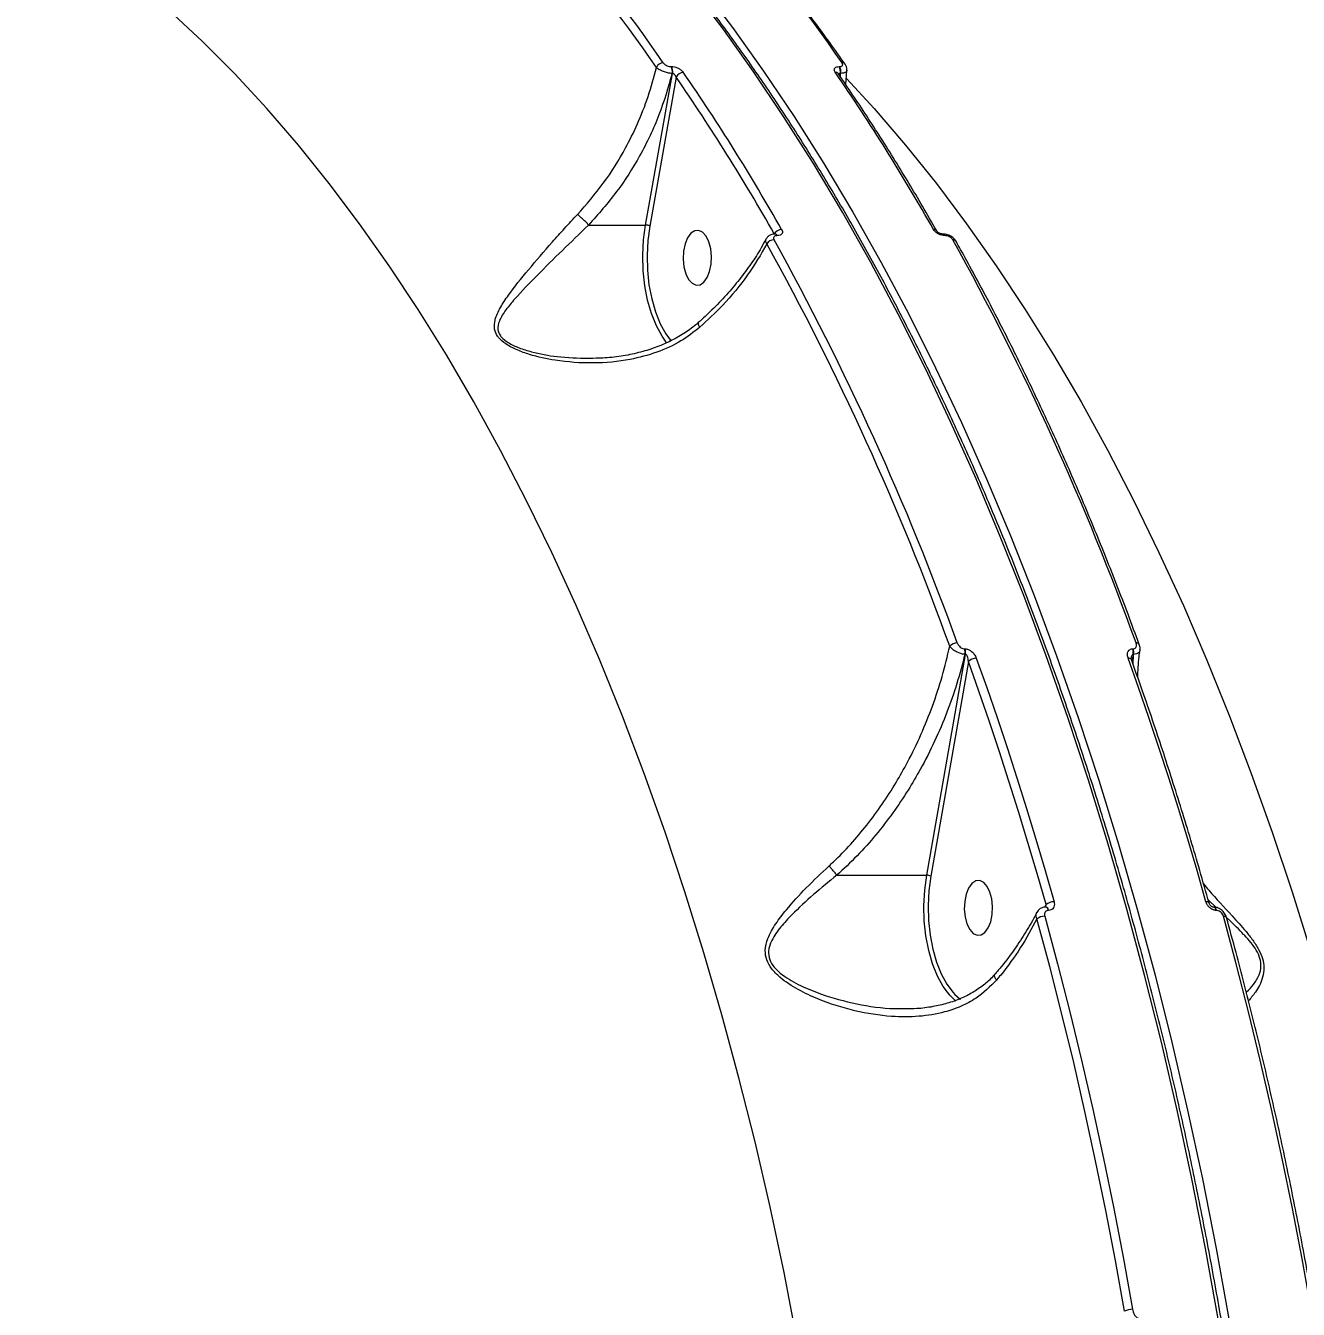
# Model space of a CAD drawing. Header units: millimetres. Extents: x -8327 to 9087, y -6583 to 5996.
# Drawn here: x 4503.7 to 4711.9, y 362.2 to 572.3 of the extents above; entities that cross this region are included whole.
import ezdxf

# ---------------------------------------------------------------- set-up
doc = ezdxf.new("R2010")
doc.units = ezdxf.units.MM
doc.layers.add('DIKOM_ОБЪЕКТ', color=7, linetype='Continuous')
doc.layers.add('DIKOM_РАЗМЕР_ОБЪЕКТА', color=7, linetype='Continuous')
doc.styles.add('style1', font='arial.ttf', dxfattribs={"width": 0.8})
doc.dimstyles.new('1-50', dxfattribs={"dimtxt": 300, "dimasz": 200, "dimexe": 100, "dimexo": 0, "dimgap": 100, "dimtad": 1, "dimtxsty": 'style1', "dimcen": 200, "dimclrd": 7, "dimclre": 7, "dimclrt": 7, "dimadec": 1, "dimazin": 2, "dimtfac": 1, "dimtmove": 0, "dimatfit": 2, "dimfxl": 0, "dimlwd": 25, "dimlwe": 18, "dimarcsym": 0})

# ---------------------------------------------------------------- blocks, each defined once
blk = doc.blocks.new('*D9')
at = {"layer": 'Defpoints', "color": 0, "transparency": 16777216}
for p in [(7087.37, 843.9), (-4957.59, 227.93), (7087.37, -4838.64)]:
    blk.add_point(p, dxfattribs=at)
at = {"layer": 'DIKOM_РАЗМЕР_ОБЪЕКТА', "color": 7, "lineweight": 18, "transparency": 16777216}
for p, q in [((7087.37, 843.9), (7087.37, -4938.64)), ((-4957.59, 227.93), (-4957.59, -4938.64))]:
    blk.add_line(p, q, dxfattribs=at)
at = {"layer": 'DIKOM_РАЗМЕР_ОБЪЕКТА', "color": 7, "lineweight": 25, "transparency": 16777216}
blk.add_line((-4757.59, -4838.64), (6887.37, -4838.64), dxfattribs=at)
at = {"layer": 'DIKOM_РАЗМЕР_ОБЪЕКТА', "color": 7, "transparency": 16777216}
for points in [[(-4757.59, -4805.31), (-4757.59, -4871.97), (-4957.59, -4838.64)], [(6887.37, -4805.31), (6887.37, -4871.97), (7087.37, -4838.64)]]:
    blk.add_solid(points, dxfattribs=at)
at = {"layer": 'DIKOM_РАЗМЕР_ОБЪЕКТА', "color": 7, "transparency": 16777216, "insert": (4098.94, -4585.47), "char_height": 300, "attachment_point": 5, "style": 'style1'}
blk.add_mtext('12040', dxfattribs=at)

msp = doc.modelspace()

# ---------------------------------------------------------------- linework, layer by layer
at = {"layer": 'DIKOM_ОБЪЕКТ', "color": 7, "linetype": 'Continuous', "lineweight": 15}
for p, q in [((4609.254, 565.63), (4609.322, 565.63)), ((4636.751, 565.63), (4636.82, 565.63)), ((4605.095, 539.699), (4609.503, 564.5)), ((4610.095, 563.888), (4605.767, 539.537)), ((4609.503, 564.5), (4609.434, 564.5)), ((4636.932, 564.5), (4636.863, 564.114)), ((4637, 564.5), (4636.932, 564.5)), ((4636.981, 563.939), (4637, 564.5)), ((4637.847, 562.65), (4638.02, 565.016)), ((4595.762, 539.699), (4605.095, 539.699)), ((4626.293, 538.219), (4626.246, 538.219)), ((4626.641, 537.957), (4626.594, 537.957)), ((4653.77, 538.219), (4653.723, 538.219)), ((4654.117, 537.957), (4654.07, 537.957)), ((4595.739, 517.905), (4595.95, 517.894)), ((4651.085, 433.281), (4657.427, 469.436)), ((4657.271, 470.335), (4657.36, 470.335)), ((4657.427, 469.436), (4657.338, 469.436)), ((4684.577, 468.57), (4684.574, 468.579)), ((4684.856, 469.436), (4684.662, 468.33)), ((4684.789, 470.335), (4684.878, 470.335)), ((4684.847, 467.81), (4684.945, 469.436)), ((4684.945, 469.436), (4684.856, 469.436)), ((4657.918, 468.24), (4651.757, 433.119)), ((4636.376, 433.281), (4651.085, 433.281)), ((4698.461, 428.003), (4697.142, 429.271)), ((4670.431, 428.052), (4670.616, 428.472)), ((4670.582, 428.059), (4670.554, 428.059)), ((4671.035, 427.534), (4671.007, 427.534)), ((4698.039, 428.059), (4698.011, 428.059)), ((4698.492, 427.534), (4698.464, 427.534))]:
    msp.add_line(p, q, dxfattribs=at)
at = {"layer": 'DIKOM_ОБЪЕКТ', "color": 7, "linetype": 'Continuous', "lineweight": 15, "flags": 128}
for points in [[(4698.79, 360.698), (4696.719, 372.205), (4694.477, 383.59), (4692.067, 394.844), (4689.488, 405.958), (4686.745, 416.922), (4683.839, 427.726), (4680.773, 438.362), (4677.549, 448.821), (4674.17, 459.094), (4670.639, 469.173), (4666.959, 479.048), (4663.133, 488.711), (4659.164, 498.155), (4655.055, 507.371), (4650.811, 516.352), (4646.434, 525.09), (4641.928, 533.578), (4637.298, 541.809), (4632.546, 549.775), (4627.677, 557.469), (4622.696, 564.887), (4617.605, 572.02), (4612.41, 578.864)], [(4614.125, 578.864), (4619.32, 572.02), (4624.41, 564.887), (4629.392, 557.469), (4634.261, 549.775), (4639.012, 541.809), (4643.643, 533.578), (4648.148, 525.09), (4652.525, 516.352), (4656.77, 507.371), (4660.878, 498.155), (4664.847, 488.711), (4668.673, 479.048), (4672.353, 469.173), (4675.884, 459.094), (4679.263, 448.821), (4682.487, 438.362), (4685.553, 427.726), (4688.459, 416.922), (4691.203, 405.958), (4693.781, 394.844), (4696.192, 383.59), (4698.434, 372.205), (4700.504, 360.698)], [(4629.86, 357.348), (4627.741, 368.249), (4625.452, 379.02), (4622.995, 389.65), (4620.371, 400.129), (4617.585, 410.449), (4614.638, 420.598), (4611.532, 430.568), (4608.272, 440.35), (4604.859, 449.934), (4601.297, 459.311), (4597.59, 468.474), (4593.741, 477.412), (4589.753, 486.118), (4585.63, 494.584), (4581.375, 502.803), (4576.994, 510.765), (4572.49, 518.464), (4567.867, 525.893), (4563.13, 533.045), (4558.282, 539.912), (4553.328, 546.49), (4548.274, 552.771), (4543.123, 558.75), (4537.881, 564.421), (4532.552, 569.78), (4527.142, 574.82)], [(4637.941, 563.673), (4642.469, 558.75), (4647.62, 552.771), (4652.674, 546.49), (4657.627, 539.912), (4662.475, 533.045), (4667.213, 525.893), (4671.836, 518.464), (4676.34, 510.765), (4680.721, 502.803), (4684.975, 494.584), (4689.098, 486.118), (4693.086, 477.412), (4696.936, 468.474), (4700.643, 459.311), (4704.205, 449.934), (4707.617, 440.35), (4710.878, 430.568), (4713.983, 420.598)], [(4608.476, 520.545), (4607.812, 521.482), (4606.864, 523.207), (4606.063, 525.194), (4605.426, 527.394), (4604.971, 529.757), (4604.706, 532.227), (4604.638, 534.746), (4604.768, 537.257), (4605.095, 539.699)], [(4605.767, 539.537), (4605.45, 537.169), (4605.324, 534.734), (4605.389, 532.291), (4605.646, 529.896), (4606.089, 527.605), (4606.705, 525.471), (4607.482, 523.546), (4608.401, 521.872), (4609.283, 520.673)], [(4615.569, 532.096), (4615.814, 533.285), (4615.877, 534.56), (4615.752, 535.818), (4615.45, 536.956), (4614.995, 537.884), (4614.423, 538.524), (4613.782, 538.826), (4613.123, 538.765), (4612.5, 538.346), (4611.962, 537.603), (4611.555, 536.596), (4611.31, 535.407), (4611.247, 534.132), (4611.372, 532.874), (4611.674, 531.736), (4612.129, 530.809), (4612.701, 530.169), (4613.342, 529.867), (4614, 529.928), (4614.624, 530.347), (4615.161, 531.089), (4615.569, 532.096)], [(4659.197, 468.814), (4660.912, 463.985), (4662.593, 459.111), (4664.238, 454.191), (4665.848, 449.227), (4667.421, 444.22), (4668.959, 439.171), (4670.46, 434.081), (4671.925, 428.95)], [(4696.783, 428.95), (4695.318, 434.081), (4693.817, 439.171), (4692.279, 444.22), (4690.705, 449.227), (4689.096, 454.191), (4687.451, 459.111), (4685.77, 463.985), (4684.055, 468.814)], [(4670.616, 428.472), (4669.155, 433.59), (4667.657, 438.668), (4666.123, 443.705), (4664.553, 448.7), (4662.947, 453.652), (4661.306, 458.56), (4659.629, 463.423), (4657.918, 468.24)], [(4654.466, 414.127), (4653.802, 415.064), (4652.854, 416.79), (4652.053, 418.776), (4651.417, 420.976), (4650.961, 423.339), (4650.696, 425.809), (4650.628, 428.329), (4650.759, 430.839), (4651.085, 433.281)], [(4651.757, 433.119), (4651.441, 430.751), (4651.314, 428.317), (4651.38, 425.874), (4651.637, 423.478), (4652.079, 421.187), (4652.696, 419.054), (4653.473, 417.128), (4654.392, 415.455), (4655.431, 414.073), (4655.707, 413.777)], [(4661.559, 425.679), (4661.805, 426.868), (4661.867, 428.143), (4661.743, 429.4), (4661.44, 430.539), (4660.985, 431.466), (4660.414, 432.106), (4659.773, 432.408), (4659.114, 432.347), (4658.49, 431.928), (4657.953, 431.185), (4657.545, 430.178), (4657.3, 428.989), (4657.237, 427.714), (4657.362, 426.457), (4657.664, 425.318), (4658.12, 424.391), (4658.691, 423.751), (4659.332, 423.449), (4659.991, 423.51), (4660.614, 423.929), (4661.152, 424.672), (4661.559, 425.679)], [(4670.396, 426.562), (4672.491, 418.789), (4674.503, 410.932), (4676.429, 402.996), (4678.269, 394.984), (4680.023, 386.898), (4681.69, 378.743), (4683.268, 370.523), (4684.758, 362.24)], [(4714.004, 362.24), (4712.515, 370.523), (4710.936, 378.743), (4709.27, 386.898), (4707.516, 394.984), (4705.675, 402.996), (4703.749, 410.932), (4701.738, 418.789), (4699.643, 426.562)], [(4700.153, 426.355), (4700.148, 426.369), (4700.105, 426.435), (4700.029, 426.489), (4699.925, 426.529), (4699.794, 426.553), (4699.643, 426.562)], [(4683.451, 361.944), (4681.964, 370.208), (4680.389, 378.411), (4678.727, 386.547), (4676.977, 394.615), (4675.14, 402.61), (4673.218, 410.528), (4671.211, 418.367), (4669.121, 426.123)], [(4655.855, 412.698), (4654.875, 413.639), (4654.466, 414.127)], [(4655.707, 413.777), (4656.567, 413.015), (4656.607, 412.985)]]:
    msp.add_lwpolyline(points, dxfattribs=at)
at = {"layer": 'DIKOM_ОБЪЕКТ', "color": 7, "linetype": 'Continuous', "lineweight": 15}
for centre, radius, start, end in [((4405.049, 427.031), 244.736, 34.4552, 49.01533), ((4405.735, 427.468), 245.283, 34.45535, 49.01513), ((4434.982, 427.468), 245.283, 34.45535, 49.01513), ((4608.046, 564.912), 1.33, 92.49631, 154.04717), ((4607.855, 564.827), 1.613, 348.29011, 29.85461), ((4607.924, 564.827), 1.612, 348.29216, 29.87614), ((4635.353, 564.827), 1.612, 348.29216, 29.87614), ((4635.42, 564.827), 1.614, 348.31462, 29.85368), ((4637.273, 565.641), 0.6, 37.78965, 93.72609), ((4611.313, 563.365), 1.326, 92.32021, 156.75852), ((4327.935, 369.48), 342.649, 29.50393, 34.56685), ((4328.38, 369.788), 343.522, 29.50447, 34.56658), ((4636.155, 564.087), 0.604, 37.75549, 93.50465), ((4353.346, 369.859), 343.393, 29.50314, 34.56714), ((4605.11, 538.289), 1.41, 62.23419, 90.62296), ((4627.394, 537.558), 1.413, 91.6119, 151.60975), ((4626.199, 537.794), 0.427, 22.38389, 83.63776), ((4626.248, 537.796), 0.424, 22.25136, 84.56873), ((4652.263, 538.401), 0.571, 34.3305, 95.22077), ((4653.677, 537.796), 0.425, 22.31797, 84.57622), ((4653.721, 537.793), 0.429, 22.44857, 82.74664), ((4626.16, 535.842), 1.437, 91.83105, 148.36256), ((4228.172, 316.562), 453.692, 19.86968, 29.0114), ((4228.501, 316.772), 454.664, 19.86927, 29.01162), ((4655.412, 536.708), 0.572, 34.31566, 95.14904), ((4257.747, 316.772), 454.664, 19.86927, 29.01162), ((4656.117, 469.549), 1.752, 90.60611, 136.09955), ((4685.422, 470.78), 0.527, 32.82167, 98.34494), ((4655.558, 469.755), 1.808, 349.81778, 18.70088), ((4655.648, 469.756), 1.807, 349.79171, 18.69674), ((4659.202, 467.088), 1.725, 90.19041, 138.12199), ((4684.135, 468.3), 0.52, 32.54008, 98.86), ((4683.078, 469.756), 1.807, 349.79171, 18.69674), ((4683.165, 469.755), 1.808, 349.81778, 18.70088), ((4651.1, 431.87), 1.411, 62.24583, 90.61132), ((4671.914, 426.949), 2.001, 89.69303, 130.46489), ((4696.876, 428.448), 0.511, 35.12275, 100.49486), ((4670.399, 424.478), 2.084, 90.08075, 127.84929), ((4670.412, 427.479), 0.597, 5.26361, 76.10171), ((4670.446, 427.482), 0.591, 5.04334, 77.36813), ((4697.876, 427.482), 0.59, 5.02371, 77.50554), ((4697.897, 427.478), 0.598, 5.3105, 75.81487), ((4684.744, 359.27), 2.97, 89.73259, 115.81857)]:
    msp.add_arc(centre, radius, start, end, dxfattribs=at)
for points, knots in [([(4710.367, 228.93), (4710.36, 230.95), (4710.34, 236.81), (4710.182, 246.505), (4709.84, 258.003), (4709.333, 269.48), (4708.664, 280.925), (4707.834, 292.33), (4706.843, 303.687), (4705.692, 314.986), (4704.382, 326.221), (4702.912, 337.382), (4701.286, 348.46), (4699.504, 359.448), (4697.567, 370.337), (4695.477, 381.119), (4693.235, 391.787), (4690.843, 402.331), (4688.302, 412.744), (4685.615, 423.018), (4682.784, 433.146), (4679.81, 443.12), (4676.697, 452.932), (4673.446, 462.575), (4670.059, 472.042), (4666.539, 481.325), (4662.889, 490.418), (4659.112, 499.314), (4655.21, 508.007), (4651.186, 516.488), (4647.042, 524.753), (4642.784, 532.796), (4638.412, 540.609), (4633.932, 548.187), (4629.344, 555.524), (4624.655, 562.615), (4619.866, 569.455), (4614.981, 576.037), (4610.005, 582.358), (4604.94, 588.413), (4599.79, 594.196), (4594.56, 599.703), (4589.253, 604.93), (4583.874, 609.874), (4578.426, 614.529), (4572.913, 618.894), (4567.34, 622.963), (4561.711, 626.734), (4556.031, 630.209), (4550.301, 633.361), (4545.683, 635.7), (4542.962, 636.877), (4542.179, 637.215)], [0, 0, 0, 0, 0.010755, 0.031188, 0.0516215, 0.072055, 0.0924886, 0.1129222, 0.1333561, 0.15379, 0.1742241, 0.1946586, 0.2150931, 0.2355279, 0.2559631, 0.2763985, 0.2968344, 0.3172704, 0.337707, 0.358144, 0.3785814, 0.3990193, 0.4194576, 0.4398965, 0.460336, 0.480776, 0.5012165, 0.5216576, 0.5420995, 0.5625418, 0.5829848, 0.6034283, 0.6238724, 0.644317, 0.6647621, 0.6852074, 0.705653, 0.7260987, 0.7465444, 0.7669897, 0.7874344, 0.807878, 0.8283206, 0.8487614, 0.8692003, 0.8896364, 0.9100693, 0.9304985, 0.9509233, 0.9713432, 0.9917581, 1, 1, 1, 1]), ([(4637.748, 566.008), (4636.905, 567.201), (4634.462, 570.66), (4630.343, 576.189), (4625.365, 582.506), (4620.298, 588.554), (4615.147, 594.33), (4609.915, 599.832), (4604.606, 605.049), (4600.057, 609.234), (4597.268, 611.635), (4596.294, 612.473)], [0, 0, 0, 0, 0.0652733, 0.1892967, 0.3133244, 0.4373493, 0.5613707, 0.6853862, 0.8093934, 0.9333913, 1, 1, 1, 1]), ([(4593.941, 541.418), (4595.398, 543.086), (4598.349, 546.465), (4601.492, 551.538), (4603.86, 556.335), (4605.603, 560.742), (4606.433, 563.903), (4606.85, 565.493)], [0, 0, 0, 0, 0.23988096, 0.48587564, 0.63942385, 0.81854885, 1, 1, 1, 1]), ([(4609.434, 564.5), (4609.332, 564.507), (4609.038, 564.527), (4608.484, 564.642), (4607.83, 564.866), (4607.235, 565.165), (4606.978, 565.384), (4606.85, 565.493)], [0, 0, 0, 0, 0.1131191, 0.3259289, 0.5480078, 0.7754116, 1, 1, 1, 1]), ([(4607.988, 566.24), (4608.048, 566.169), (4608.167, 566.026), (4608.455, 565.837), (4608.777, 565.701), (4609.054, 565.638), (4609.202, 565.632), (4609.254, 565.63)], [0, 0, 0, 0, 0.2288096, 0.4578238, 0.6785157, 0.8883463, 1, 1, 1, 1]), ([(4609.322, 565.63), (4609.398, 565.627), (4609.625, 565.619), (4610.05, 565.522), (4610.545, 565.31), (4610.986, 565.02), (4611.169, 564.8), (4611.26, 564.69)], [0, 0, 0, 0, 0.10828968, 0.32046516, 0.54306674, 0.77158508, 1, 1, 1, 1]), ([(4636.118, 564.69), (4636.069, 564.774), (4635.959, 564.961), (4635.949, 565.227), (4636.084, 565.451), (4636.353, 565.601), (4636.618, 565.621), (4636.751, 565.63)], [0, 0, 0, 0, 0.1741947, 0.3895815, 0.5958193, 0.797862, 1, 1, 1, 1]), ([(4636.82, 565.63), (4636.907, 565.636), (4637.083, 565.649), (4637.26, 565.748), (4637.347, 565.894), (4637.338, 566.066), (4637.266, 566.186), (4637.234, 566.24)], [0, 0, 0, 0, 0.2038859, 0.4080332, 0.6135032, 0.8265791, 1, 1, 1, 1]), ([(4638.004, 565.021), (4638.015, 565.065), (4638.062, 565.257), (4637.96, 565.605), (4637.858, 565.893), (4637.747, 566.008), (4637.746, 566.01)], [0, 0, 0, 0, 0.1286484, 0.5490312, 0.995126, 1, 1, 1, 1]), ([(4609.434, 564.5), (4608.781, 562.225), (4607.457, 557.616), (4604.312, 551.107), (4600.465, 544.988), (4597.343, 541.476), (4595.762, 539.699)], [0, 0, 0, 0, 0.25165054, 0.50985875, 0.75187126, 1, 1, 1, 1]), ([(4610.095, 563.888), (4610.071, 563.959), (4610.025, 564.098), (4609.898, 564.284), (4609.757, 564.416), (4609.645, 564.472), (4609.566, 564.496), (4609.528, 564.498), (4609.503, 564.5)], [0, 0, 0, 0, 0.2554207, 0.49897749, 0.71680065, 0.86162572, 0.90708995, 1, 1, 1, 1]), ([(4636.638, 564.451), (4636.633, 564.459), (4636.625, 564.47), (4636.628, 564.464), (4636.628, 564.462)], [0, 0, 0, 0, 0.6754498, 1, 1, 1, 1]), ([(4652.735, 538.723), (4651.96, 540.076), (4649.713, 544.001), (4645.909, 550.314), (4641.322, 557.56), (4638.188, 562.17), (4636.633, 564.457)], [0, 0, 0, 0, 0.1498885, 0.4347114, 0.7195436, 1, 1, 1, 1]), ([(4636.932, 564.5), (4636.894, 564.496), (4636.848, 564.491), (4636.77, 564.451), (4636.736, 564.411), (4636.707, 564.377)], [0, 0, 0, 0, 0.3987998, 0.48382, 1, 1, 1, 1]), ([(4638.008, 565.016), (4638.011, 564.998), (4638.029, 564.887), (4637.866, 564.723), (4637.53, 564.551), (4637.177, 564.517), (4637, 564.5)], [0, 0, 0, 0, 0.0596544, 0.3723132, 0.6858856, 1, 1, 1, 1]), ([(4613.976, 522.964), (4612.967, 522.179), (4610.8, 520.494), (4606.908, 518.76), (4602.096, 517.464), (4596.48, 516.953), (4590.913, 517.351), (4586.745, 518.255), (4584.036, 519.213), (4582.253, 520.12), (4581.261, 520.971), (4580.649, 521.79), (4580.244, 522.783), (4580.426, 524.385), (4581.298, 526.216), (4583.074, 528.885), (4585.886, 532.377), (4589.089, 536.087), (4591.829, 539.149), (4593.235, 540.659), (4593.941, 541.418)], [0, 0, 0, 0, 0.05905556, 0.12677108, 0.19653051, 0.28999651, 0.38619507, 0.45277154, 0.48643344, 0.52090736, 0.54891459, 0.55425123, 0.58004836, 0.61521268, 0.66173668, 0.70949543, 0.80614183, 0.90560652, 0.95255529, 1, 1, 1, 1]), ([(4595.76, 539.7), (4595.628, 539.846), (4595.364, 540.138), (4594.873, 540.62), (4594.435, 541.016), (4594.127, 541.274), (4593.988, 541.381), (4593.941, 541.418)], [0, 0, 0, 0, 0.248795, 0.497589, 0.7463826, 0.9126944, 1, 1, 1, 1]), ([(4595.76, 539.7), (4595.76, 539.699), (4594.315, 538.254), (4591.363, 535.5), (4587.297, 531.425), (4584.223, 528.278), (4582.184, 525.828), (4581.141, 524.195), (4580.801, 522.734), (4581.134, 521.829), (4581.697, 521.098), (4582.656, 520.342), (4584.395, 519.556), (4587.075, 518.734), (4590.88, 518.003), (4594.022, 517.94), (4595.739, 517.905)], [0, 0, 0, 0, 0.0000229, 0.1388319, 0.2813254, 0.4275296, 0.4947213, 0.5630267, 0.6112723, 0.6455618, 0.6526448, 0.6903088, 0.7374433, 0.7864468, 0.8832958, 1, 1, 1, 1]), ([(4595.762, 539.699), (4595.762, 539.699), (4595.761, 539.699), (4595.761, 539.699), (4595.76, 539.7), (4595.76, 539.7)], [0, 0, 0, 0, 0.46079085, 0.85320709, 1, 1, 1, 1]), ([(4626.247, 538.219), (4626.247, 538.219), (4626.028, 538.237), (4625.625, 538.145), (4625.122, 537.873), (4624.934, 537.58), (4624.846, 537.444)], [0, 0, 0, 0, 0.00042318, 0.38826067, 0.7151601, 1, 1, 1, 1]), ([(4626.594, 537.957), (4626.532, 537.954), (4626.376, 537.945), (4626.18, 537.864), (4626.048, 537.71), (4626.014, 537.507), (4626.081, 537.354), (4626.114, 537.278)], [0, 0, 0, 0, 0.1422353, 0.3570721, 0.5716149, 0.7857363, 1, 1, 1, 1]), ([(4626.375, 538.226), (4626.372, 538.224), (4626.368, 538.221), (4626.311, 538.221), (4626.289, 538.221)], [0, 0, 0, 0, 0.6167226, 1, 1, 1, 1]), ([(4627.354, 538.97), (4627.404, 538.856), (4627.505, 538.629), (4627.454, 538.325), (4627.258, 538.096), (4626.964, 537.974), (4626.733, 537.962), (4626.641, 537.957)], [0, 0, 0, 0, 0.215037, 0.4299749, 0.6446797, 0.8591782, 1, 1, 1, 1]), ([(4654.07, 537.957), (4653.973, 537.962), (4653.727, 537.974), (4653.297, 538.096), (4652.841, 538.325), (4652.448, 538.629), (4652.29, 538.856), (4652.212, 538.97)], [0, 0, 0, 0, 0.1407725, 0.3553358, 0.5700365, 0.7849352, 1, 1, 1, 1]), ([(4653.718, 538.221), (4653.695, 538.221), (4653.638, 538.221), (4653.485, 538.247), (4653.288, 538.311), (4653.076, 538.414), (4652.9, 538.538), (4652.792, 538.642), (4652.742, 538.71), (4652.739, 538.716), (4652.739, 538.718)], [0, 0, 0, 0, 0.088766, 0.2207672, 0.3688176, 0.53259, 0.6971233, 0.8338135, 0.957679, 1, 1, 1, 1]), ([(4655.869, 537.024), (4655.842, 537.081), (4655.726, 537.323), (4655.337, 537.691), (4654.704, 538.056), (4654.134, 538.237), (4653.831, 538.204), (4653.775, 538.198)], [0, 0, 0, 0, 0.0780336, 0.3328849, 0.6248191, 0.9304011, 1, 1, 1, 1]), ([(4655.36, 537.278), (4655.308, 537.354), (4655.204, 537.507), (4654.941, 537.71), (4654.637, 537.864), (4654.348, 537.945), (4654.183, 537.954), (4654.117, 537.957)], [0, 0, 0, 0, 0.21422983, 0.4283988, 0.64293331, 0.85768018, 1, 1, 1, 1]), ([(4624.794, 537.45), (4624.539, 536.959), (4623.828, 535.596), (4622.38, 533.367), (4620.485, 530.783), (4618.336, 528.246), (4616.088, 525.874), (4614.469, 524.409), (4613.713, 523.726)], [0, 0, 0, 0, 0.1021448, 0.2839122, 0.4672774, 0.6520027, 0.8376701, 1, 1, 1, 1]), ([(4624.936, 536.595), (4623.946, 534.893), (4621.938, 531.442), (4618.129, 526.847), (4615.23, 524.136), (4613.976, 522.964)], [0, 0, 0, 0, 0.3558605, 0.721485, 1, 1, 1, 1]), ([(4624.936, 536.595), (4624.872, 536.742), (4624.744, 537.034), (4624.742, 537.323), (4624.83, 537.421), (4624.834, 537.425)], [0, 0, 0, 0, 0.4896388, 0.9789727, 1, 1, 1, 1]), ([(4685.864, 471.065), (4685.257, 472.708), (4683.496, 477.472), (4680.481, 485.216), (4676.778, 494.228), (4672.947, 503.038), (4668.992, 511.642), (4664.917, 520.032), (4660.798, 528.059), (4657.761, 533.675), (4656.133, 536.587), (4655.884, 537.031)], [0, 0, 0, 0, 0.0688405, 0.199647, 0.3304594, 0.4612759, 0.5920962, 0.7229198, 0.8537482, 0.9776938, 1, 1, 1, 1]), ([(4613.706, 523.74), (4613.574, 523.615), (4612.851, 522.934), (4611.319, 521.896), (4609.097, 520.627), (4606.615, 519.58), (4603.927, 518.754), (4601.053, 518.197), (4598.375, 517.881), (4596.655, 517.878), (4595.947, 517.876)], [0, 0, 0, 0, 0.02834248, 0.15535317, 0.28986032, 0.43171683, 0.57968842, 0.73213325, 0.88975596, 1, 1, 1, 1]), ([(4613.976, 522.964), (4613.96, 522.991), (4613.9, 523.093), (4613.782, 523.32), (4613.69, 523.576), (4613.74, 523.65), (4613.762, 523.683)], [0, 0, 0, 0, 0.071201, 0.2788323, 0.6763895, 1, 1, 1, 1]), ([(4635.092, 434.785), (4635.337, 435.012), (4636.569, 436.153), (4638.691, 438.345), (4642.257, 442.573), (4645.346, 447.094), (4648.174, 452.12), (4650.194, 456.286), (4652.088, 460.989), (4653.689, 465.823), (4654.466, 469.117), (4654.855, 470.764)], [0, 0, 0, 0, 0.0242952, 0.1222459, 0.2202157, 0.4215131, 0.511887, 0.6322339, 0.7525893, 0.8762948, 1, 1, 1, 1]), ([(4657.338, 469.436), (4657.258, 469.441), (4656.992, 469.46), (4656.504, 469.582), (4655.897, 469.847), (4655.333, 470.221), (4655.005, 470.551), (4654.876, 470.735), (4654.855, 470.764)], [0, 0, 0, 0, 0.0891765, 0.2936522, 0.4896032, 0.71636, 0.9545891, 1, 1, 1, 1]), ([(4656.099, 471.301), (4656.163, 471.162), (4656.278, 470.916), (4656.561, 470.619), (4656.852, 470.427), (4657.096, 470.344), (4657.231, 470.337), (4657.271, 470.335)], [0, 0, 0, 0, 0.3025861, 0.5346621, 0.7254154, 0.9171317, 1, 1, 1, 1]), ([(4684.878, 470.335), (4684.956, 470.343), (4685.112, 470.359), (4685.283, 470.482), (4685.396, 470.667), (4685.436, 470.926), (4685.398, 471.15), (4685.352, 471.282), (4685.345, 471.301)], [0, 0, 0, 0, 0.167333, 0.3344587, 0.5091464, 0.713064, 0.9577423, 1, 1, 1, 1]), ([(4685.983, 470.128), (4685.986, 470.141), (4686.037, 470.339), (4685.999, 470.668), (4685.882, 470.954), (4685.838, 471.06)], [0, 0, 0, 0, 0.0411484, 0.6436962, 1, 1, 1, 1]), ([(4657.338, 469.436), (4656.926, 467.845), (4656.101, 464.663), (4654.43, 459.911), (4652.436, 455.204), (4650.279, 450.959), (4647.976, 447.044), (4645.571, 443.453), (4642.784, 439.845), (4639.743, 436.4), (4637.497, 434.321), (4636.373, 433.282)], [0, 0, 0, 0, 0.11832545, 0.23665234, 0.35814271, 0.47962606, 0.57125749, 0.67682748, 0.78238853, 0.89120407, 1, 1, 1, 1]), ([(4657.36, 470.335), (4657.421, 470.332), (4657.632, 470.322), (4658.02, 470.186), (4658.485, 469.873), (4658.925, 469.406), (4659.101, 469.023), (4659.197, 468.814)], [0, 0, 0, 0, 0.0796423, 0.2756751, 0.4707722, 0.7105571, 1, 1, 1, 1]), ([(4657.918, 468.24), (4657.903, 468.402), (4657.877, 468.688), (4657.774, 469.048), (4657.665, 469.268), (4657.567, 469.378), (4657.496, 469.427), (4657.447, 469.433), (4657.427, 469.436)], [0, 0, 0, 0, 0.3509446, 0.6182161, 0.8028781, 0.8792399, 0.9492473, 1, 1, 1, 1]), ([(4684.055, 468.814), (4684.045, 468.842), (4683.973, 469.049), (4683.916, 469.405), (4683.984, 469.816), (4684.164, 470.106), (4684.429, 470.297), (4684.669, 470.322), (4684.789, 470.335)], [0, 0, 0, 0, 0.0392124, 0.2872225, 0.4952084, 0.6710003, 0.8352715, 1, 1, 1, 1]), ([(4684.587, 468.573), (4684.566, 468.624), (4684.512, 468.753), (4684.523, 468.867), (4684.521, 468.866), (4684.521, 468.866)], [0, 0, 0, 0, 0.3300581, 0.849324, 1, 1, 1, 1]), ([(4684.856, 469.436), (4684.834, 469.433), (4684.791, 469.427), (4684.708, 469.369), (4684.621, 469.239), (4684.556, 469.06), (4684.536, 468.928), (4684.528, 468.874)], [0, 0, 0, 0, 0.1027516, 0.2045189, 0.4539962, 0.7780286, 1, 1, 1, 1]), ([(4697.293, 428.742), (4696.791, 430.513), (4695.334, 435.647), (4692.815, 444.029), (4689.689, 453.826), (4686.926, 461.993), (4685.186, 466.865), (4684.574, 468.579)], [0, 0, 0, 0, 0.1293236, 0.3750454, 0.6207761, 0.8665153, 1, 1, 1, 1]), ([(4685.968, 470.133), (4685.961, 470.057), (4685.943, 469.878), (4685.739, 469.661), (4685.409, 469.485), (4685.101, 469.452), (4684.945, 469.436)], [0, 0, 0, 0, 0.19393186, 0.46169556, 0.72802127, 1, 1, 1, 1]), ([(4685.624, 465.618), (4685.67, 466.749), (4685.729, 468.246), (4685.939, 469.759), (4685.991, 470.129)], [0, 0, 0, 0, 0.75505867, 1, 1, 1, 1]), ([(4662.523, 416.126), (4661.457, 415.063), (4659.728, 413.338), (4656.727, 411.782), (4653.619, 410.697), (4649.792, 410.076), (4644.84, 410.085), (4639.25, 410.974), (4634.123, 412.595), (4630.027, 414.511), (4627.421, 416.175), (4625.691, 417.895), (4624.82, 419.427), (4624.569, 421.164), (4625.093, 423.186), (4626.35, 425.371), (4628.453, 428.109), (4631.336, 431.254), (4633.833, 433.601), (4635.092, 434.785)], [0, 0, 0, 0, 0.0742594, 0.1205069, 0.1678161, 0.2375795, 0.3094458, 0.4056702, 0.5047079, 0.5602509, 0.6168548, 0.648478, 0.6753878, 0.7024606, 0.738688, 0.7871105, 0.8368193, 0.9176542, 1, 1, 1, 1]), ([(4636.376, 433.281), (4635.085, 432.228), (4632.483, 430.106), (4629.44, 427.3), (4627.156, 424.826), (4625.767, 422.892), (4625.112, 421.059), (4625.294, 419.481), (4626.147, 418.106), (4627.863, 416.595), (4630.461, 415.146), (4634.521, 413.492), (4639.669, 412.137), (4644.309, 411.406), (4646.89, 411.479), (4647.419, 411.494)], [0, 0, 0, 0, 0.115245, 0.2323559, 0.300047, 0.3688641, 0.416981, 0.4518006, 0.4865992, 0.5288291, 0.6059726, 0.685317, 0.8228396, 0.9636296, 1, 1, 1, 1]), ([(4636.373, 433.282), (4636.258, 433.444), (4636.026, 433.769), (4635.617, 434.247), (4635.301, 434.582), (4635.141, 434.737), (4635.092, 434.785)], [0, 0, 0, 0, 0.3252438, 0.650521, 0.8925514, 1, 1, 1, 1]), ([(4636.373, 433.282), (4636.374, 433.282), (4636.374, 433.281), (4636.375, 433.281), (4636.376, 433.281), (4636.376, 433.281)], [0, 0, 0, 0, 0.3125623, 0.7362209, 1, 1, 1, 1]), ([(4696.404, 431.854), (4696.687, 431.51), (4698.082, 429.815), (4700.519, 427.26), (4702.983, 424.519), (4704.457, 422.667), (4705.436, 421.181), (4706.115, 419.623), (4706.355, 418.013), (4706.103, 416.54), (4705.56, 415.231), (4704.751, 413.894), (4704.121, 413.183), (4703.735, 412.747)], [0, 0, 0, 0, 0.0538756, 0.2653737, 0.387782, 0.4497739, 0.5135671, 0.5732586, 0.6330791, 0.7133846, 0.7930931, 0.8729907, 1, 1, 1, 1]), ([(4671.925, 428.95), (4671.953, 428.815), (4672.012, 428.526), (4671.941, 428.124), (4671.742, 427.797), (4671.435, 427.577), (4671.168, 427.548), (4671.035, 427.534)], [0, 0, 0, 0, 0.18900347, 0.40448354, 0.60682584, 0.80334354, 1, 1, 1, 1]), ([(4698.464, 427.534), (4698.399, 427.537), (4698.184, 427.548), (4697.791, 427.684), (4697.343, 428.002), (4696.971, 428.446), (4696.846, 428.782), (4696.783, 428.95)], [0, 0, 0, 0, 0.0931606, 0.3038428, 0.5302365, 0.7652026, 1, 1, 1, 1]), ([(4698.006, 428.06), (4697.998, 428.06), (4697.981, 428.059), (4697.895, 428.078), (4697.778, 428.13), (4697.64, 428.224), (4697.497, 428.362), (4697.376, 428.533), (4697.31, 428.674), (4697.298, 428.731), (4697.296, 428.74)], [0, 0, 0, 0, 0.0920568, 0.2056791, 0.3189522, 0.4536291, 0.6001816, 0.7736021, 0.9657943, 1, 1, 1, 1]), ([(4669.079, 427.173), (4669.032, 427.073), (4668.538, 426.02), (4667.353, 424.015), (4665.502, 421.189), (4663.784, 418.873), (4662.618, 417.536), (4662.236, 417.099)], [0, 0, 0, 0, 0.0291551, 0.3074344, 0.5861184, 0.864657, 1, 1, 1, 1]), ([(4669.121, 426.123), (4669.071, 426.277), (4668.963, 426.608), (4668.974, 426.973), (4669.083, 427.127), (4669.106, 427.158)], [0, 0, 0, 0, 0.4072422, 0.8788818, 1, 1, 1, 1]), ([(4670.555, 428.044), (4670.509, 428.048), (4670.256, 428.073), (4669.797, 427.914), (4669.325, 427.591), (4669.17, 427.277), (4669.113, 427.161)], [0, 0, 0, 0, 0.07497891, 0.41730075, 0.78421897, 1, 1, 1, 1]), ([(4671.007, 427.534), (4670.916, 427.524), (4670.735, 427.504), (4670.526, 427.354), (4670.388, 427.13), (4670.338, 426.854), (4670.378, 426.654), (4670.396, 426.562)], [0, 0, 0, 0, 0.1951756, 0.3900544, 0.5932398, 0.8110894, 1, 1, 1, 1]), ([(4670.547, 428.061), (4670.567, 428.125), (4670.609, 428.258), (4670.613, 428.399), (4670.616, 428.472)], [0, 0, 0, 0, 0.4849003, 1, 1, 1, 1]), ([(4700.138, 426.353), (4700.126, 426.41), (4700.064, 426.711), (4699.735, 427.233), (4699.15, 427.759), (4698.536, 428.04), (4698.171, 428.033), (4698.042, 428.031)], [0, 0, 0, 0, 0.0617908, 0.3256455, 0.6139775, 0.8635307, 1, 1, 1, 1]), ([(4699.643, 426.562), (4699.6, 426.676), (4699.515, 426.906), (4699.261, 427.21), (4698.954, 427.429), (4698.683, 427.524), (4698.537, 427.532), (4698.492, 427.534)], [0, 0, 0, 0, 0.23364111, 0.46725202, 0.69554247, 0.90860161, 1, 1, 1, 1]), ([(4669.121, 426.123), (4668.261, 424.537), (4666.574, 421.425), (4664.156, 418.116), (4662.747, 416.4), (4662.523, 416.126)], [0, 0, 0, 0, 0.466535, 0.9150169, 1, 1, 1, 1]), ([(4714.501, 362.092), (4714.164, 364.004), (4713.186, 369.548), (4711.451, 378.646), (4709.245, 389.341), (4706.887, 399.914), (4704.379, 410.357), (4702.12, 419.159), (4700.672, 424.453), (4700.153, 426.355)], [0, 0, 0, 0, 0.0864645, 0.2507431, 0.4150276, 0.5793139, 0.7436045, 0.9078977, 1, 1, 1, 1]), ([(4703.375, 414.146), (4703.397, 414.164), (4703.81, 414.498), (4704.59, 415.358), (4705.443, 416.736), (4705.866, 418.207), (4705.699, 419.66), (4705.06, 421.027), (4704.15, 422.285), (4703.411, 423.117), (4702.25, 424.361), (4701.236, 425.336), (4700.352, 426.186), (4700.212, 426.321)], [0, 0, 0, 0, 0.0092611, 0.1704272, 0.3302097, 0.4434022, 0.5249909, 0.6063876, 0.6888607, 0.7718675, 0.7854369, 0.9659534, 1, 1, 1, 1]), ([(4662.24, 417.113), (4662.125, 416.97), (4661.58, 416.287), (4660.376, 415.259), (4658.631, 414.038), (4656.64, 413.039), (4654.448, 412.275), (4652.046, 411.726), (4649.689, 411.413), (4648.107, 411.404), (4647.419, 411.4)], [0, 0, 0, 0, 0.0336451, 0.1603755, 0.2933044, 0.4316408, 0.5745655, 0.7205578, 0.8783764, 1, 1, 1, 1]), ([(4662.523, 416.126), (4662.509, 416.146), (4662.391, 416.316), (4662.232, 416.618), (4662.161, 416.936), (4662.247, 417.037), (4662.283, 417.079)], [0, 0, 0, 0, 0.0465801, 0.3949513, 0.7492078, 1, 1, 1, 1]), ([(4684.758, 362.24), (4684.825, 361.97), (4684.922, 361.576), (4685.206, 361.133), (4685.428, 360.914), (4685.638, 360.799), (4685.76, 360.786), (4685.814, 360.781)], [0, 0, 0, 0, 0.4299802, 0.6257813, 0.7881368, 0.9052703, 1, 1, 1, 1])]:
    msp.add_open_spline(points, degree=3, knots=knots, dxfattribs=at)

# ---------------------------------------------------------------- dimensions: what is measured, and where the dimension line sits
at = {"layer": 'DIKOM_РАЗМЕР_ОБЪЕКТА'}
dim = msp.add_linear_dim(base=(7087.366, -4838.641), p1=(-4957.594, 227.929), p2=(7087.366, 843.902), text='12040', dimstyle='1-50', dxfattribs=at)
dim.commit()
dim.dimension.update_dxf_attribs({"geometry": '*D9', "text_midpoint": (4098.945, -4838.641), "dimtype": 160})

doc.saveas('drawing.dxf')
